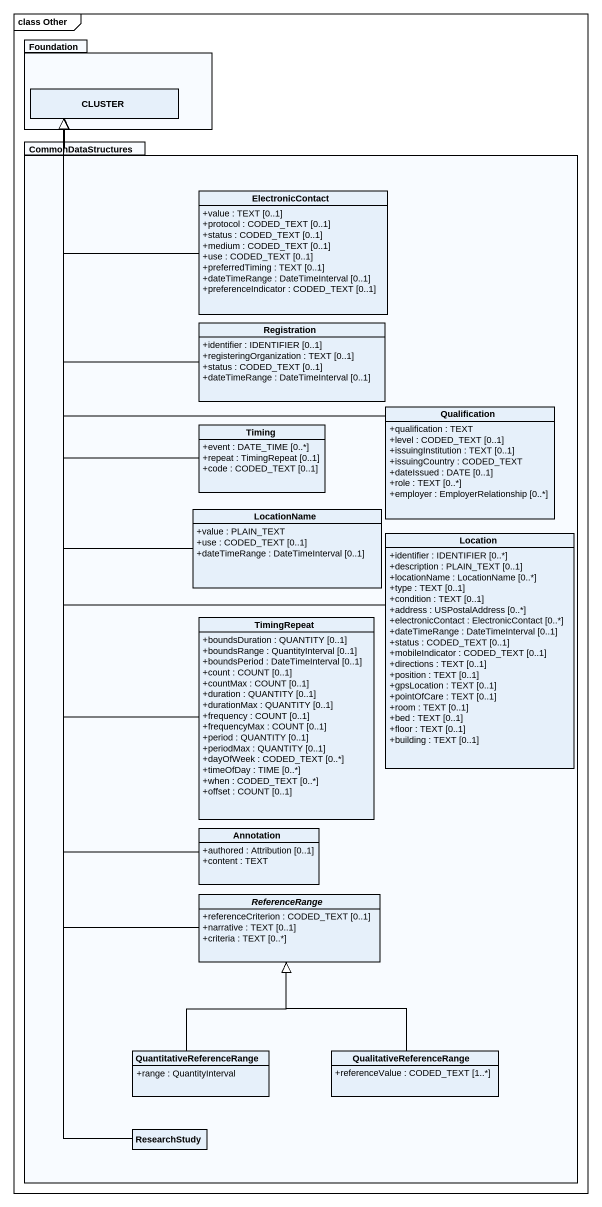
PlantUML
@startuml
mainframe class Other
hide circle
hide empty members
skinparam classAttributeIconSize 0
package Foundation {
  class CLUSTER
}
package CommonDataStructures {
  class ElectronicContact {
    +value : TEXT [0..1]
    +protocol : CODED_TEXT [0..1]
    +status : CODED_TEXT [0..1]
    +medium : CODED_TEXT [0..1]
    +use : CODED_TEXT [0..1]
    +preferredTiming : TEXT [0..1]
    +dateTimeRange : DateTimeInterval [0..1]
    +preferenceIndicator : CODED_TEXT [0..1]
  }
  class Registration {
    +identifier : IDENTIFIER [0..1]
    +registeringOrganization : TEXT [0..1]
    +status : CODED_TEXT [0..1]
    +dateTimeRange : DateTimeInterval [0..1]
  }
  class Timing {
    +event : DATE_TIME [0..*]
    +repeat : TimingRepeat [0..1]
    +code : CODED_TEXT [0..1]
  }
  class Qualification {
    +qualification : TEXT
    +level : CODED_TEXT [0..1]
    +issuingInstitution : TEXT [0..1]
    +issuingCountry : CODED_TEXT
    +dateIssued : DATE [0..1]
    +role : TEXT [0..*]
    +employer : EmployerRelationship [0..*]
  }
  class LocationName {
    +value : PLAIN_TEXT
    +use : CODED_TEXT [0..1]
    +dateTimeRange : DateTimeInterval [0..1]
  }
  class Location {
    +identifier : IDENTIFIER [0..*]
    +description : PLAIN_TEXT [0..1]
    +locationName : LocationName [0..*]
    +type : TEXT [0..1]
    +condition : TEXT [0..1]
    +address : USPostalAddress [0..*]
    +electronicContact : ElectronicContact [0..*]
    +dateTimeRange : DateTimeInterval [0..1]
    +status : CODED_TEXT [0..1]
    +mobileIndicator : CODED_TEXT [0..1]
    +directions : TEXT [0..1]
    +position : TEXT [0..1]
    +gpsLocation : TEXT [0..1]
    +pointOfCare : TEXT [0..1]
    +room : TEXT [0..1]
    +bed : TEXT [0..1]
    +floor : TEXT [0..1]
    +building : TEXT [0..1]
  }
  class TimingRepeat {
    +boundsDuration : QUANTITY [0..1]
    +boundsRange : QuantityInterval [0..1]
    +boundsPeriod : DateTimeInterval [0..1]
    +count : COUNT [0..1]
    +countMax : COUNT [0..1]
    +duration : QUANTITY [0..1]
    +durationMax : QUANTITY [0..1]
    +frequency : COUNT [0..1]
    +frequencyMax : COUNT [0..1]
    +period : QUANTITY [0..1]
    +periodMax : QUANTITY [0..1]
    +dayOfWeek : CODED_TEXT [0..*]
    +timeOfDay : TIME [0..*]
    +when : CODED_TEXT [0..*]
    +offset : COUNT [0..1]
  }
  class "Annotation" as Annotation_ {
    +authored : Attribution [0..1]
    +content : TEXT
  }
  abstract class ReferenceRange {
    +referenceCriterion : CODED_TEXT [0..1]
    +narrative : TEXT [0..1]
    +criteria : TEXT [0..*]
  }
  class QuantitativeReferenceRange {
    +range : QuantityInterval
  }
  class QualitativeReferenceRange {
    +referenceValue : CODED_TEXT [1..*]
  }
  class ResearchStudy
}
ElectronicContact -up-|> CLUSTER
Registration -up-|> CLUSTER
Timing -up-|> CLUSTER
Qualification -up-|> CLUSTER
LocationName -up-|> CLUSTER
Location -up-|> CLUSTER
TimingRepeat -up-|> CLUSTER
Annotation_ -up-|> CLUSTER
ReferenceRange -up-|> CLUSTER
QuantitativeReferenceRange -up-|> ReferenceRange
QualitativeReferenceRange -up-|> ReferenceRange
ResearchStudy -up-|> CLUSTER
@enduml
